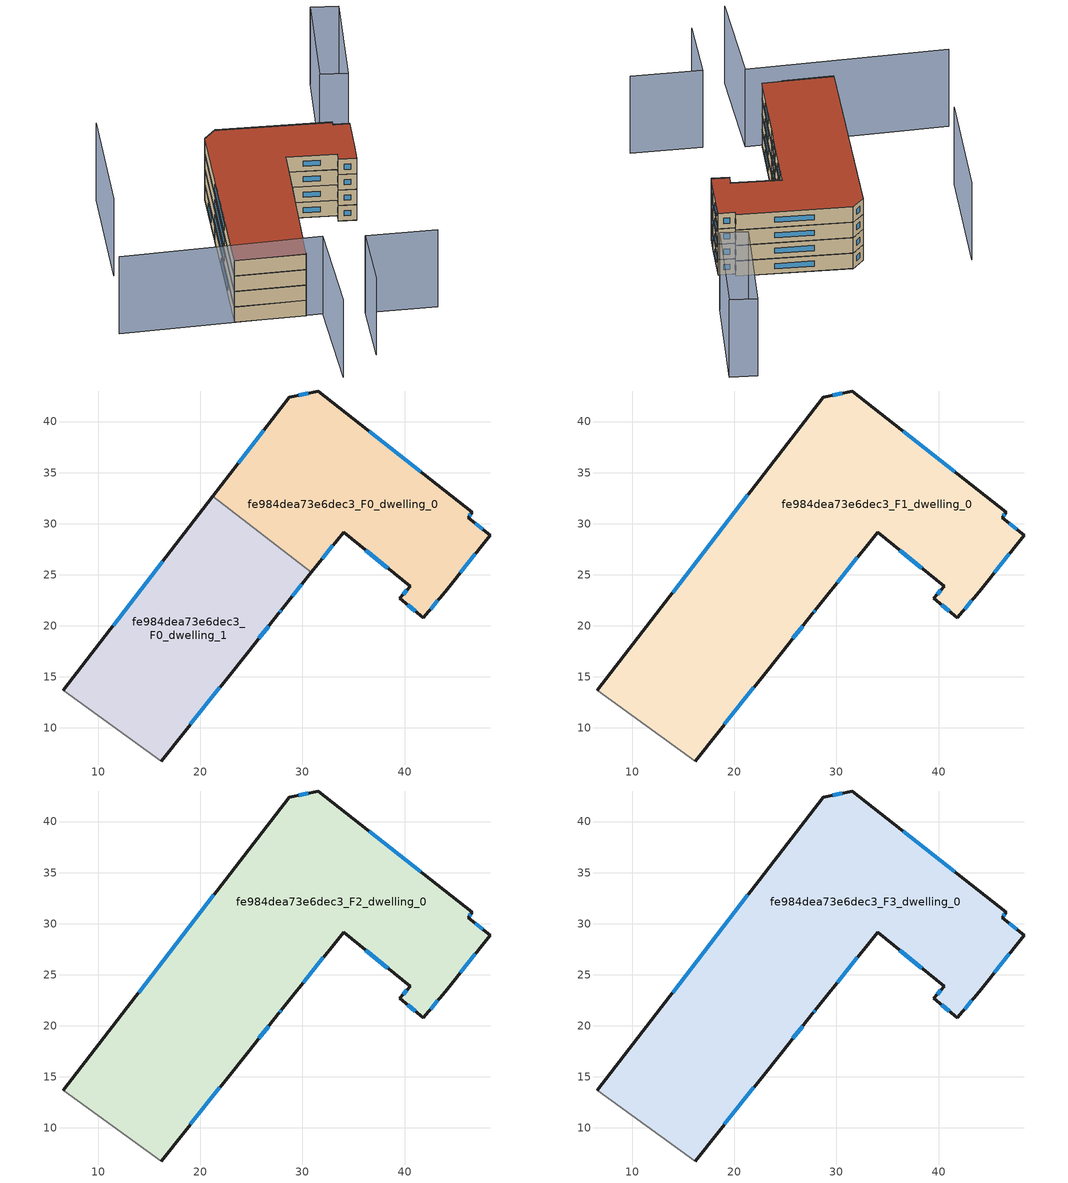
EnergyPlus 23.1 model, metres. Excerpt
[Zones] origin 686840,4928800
fe984dea73e6dec3_F0_dwelling_0
 floor ground (EU_floor_Construction): 43.99,23.35 48.4,28.89 46.22,30.59 46.63,31.11 31.53,43 28.71,42.41 21.22,32.68 30.88,25.23 34.03,29.19 40.55,23.86 39.55,22.68 41.83,20.77 z0
 wall outside (EU_wall_Construction): 21.22,32.68 28.71,42.41 31.53,43 46.63,31.11 46.22,30.59 48.4,28.89 43.99,23.35 41.83,20.77 39.55,22.68 40.55,23.86 34.03,29.19 30.88,25.23 z0:3
 wall to fe984dea73e6dec3_F0_dwelling_1 (EU_wall_Construction): 30.88,25.23 21.22,32.68 z0:3
 window (EU_Window_Construction): 46.95,30.02 47.67,29.45 / 46.93,27.04 45.46,25.19 / 43.27,22.49 42.55,21.63 / 41.07,21.4 40.31,22.04 / 39.88,23.07 40.22,23.46 / 38.38,25.63 36.2,27.41 / 32.98,27.87 31.93,26.55 / 23.71,35.92 26.21,39.16 / 29.65,42.6 30.59,42.8 / 36.56,39.03 41.6,35.07 / 46.49,30.93 46.36,30.76 z1:2
fe984dea73e6dec3_F0_dwelling_1
 floor ground (EU_floor_Construction): 24.77,17.56 27.63,21.16 28.08,21.72 30.88,25.23 21.22,32.68 6.57,13.67 16.15,6.76 z0
 wall outside (EU_wall_Construction): 6.57,13.67 21.22,32.68 / 30.88,25.23 28.08,21.72 27.63,21.16 24.77,17.56 16.15,6.76 z0:3
 wall adiabatic (EU_wall_Construction): 16.15,6.76 6.57,13.67 z0:3
 window (EU_Window_Construction): 21.9,13.96 19.02,10.36 / 11.45,20 16.33,26.34 / 29.95,24.06 29.01,22.89 / 27.93,21.53 27.78,21.34 / 26.68,19.96 25.72,18.76 z1:2
fe984dea73e6dec3_F1_dwelling_0
 floor to fe984dea73e6dec3_F0_dwelling_0 (EU_floor_Construction): 43.99,23.35 48.4,28.89 46.22,30.59 46.63,31.11 31.53,43 28.71,42.41 21.22,32.68 30.88,25.23 34.03,29.19 40.55,23.86 39.55,22.68 41.83,20.77 z3
 floor to fe984dea73e6dec3_F0_dwelling_1 (EU_floor_Construction): 24.77,17.56 27.63,21.16 28.08,21.72 30.88,25.23 21.22,32.68 6.57,13.67 16.15,6.76 z3
 wall outside (EU_wall_Construction): 6.57,13.67 28.71,42.41 31.53,43 46.63,31.11 46.22,30.59 48.4,28.89 43.99,23.35 41.83,20.77 39.55,22.68 40.55,23.86 34.03,29.19 28.08,21.72 27.63,21.16 24.77,17.56 16.15,6.76 z3:6
 wall adiabatic (EU_wall_Construction): 16.15,6.76 6.57,13.67 z3:6
 window (EU_Window_Construction): 46.95,30.02 47.67,29.45 / 46.93,27.04 45.46,25.19 / 43.27,22.49 42.55,21.63 / 41.07,21.4 40.31,22.04 / 39.88,23.07 40.22,23.46 / 38.38,25.63 36.2,27.41 / 32.05,26.7 30.06,24.21 / 27.93,21.53 27.78,21.34 / 26.68,19.96 25.72,18.76 / 21.9,13.96 19.02,10.36 / 13.95,23.25 21.33,32.83 / 29.65,42.6 30.59,42.8 / 36.56,39.03 41.6,35.07 / 46.49,30.93 46.36,30.76 z4:5
fe984dea73e6dec3_F2_dwelling_0
 floor to fe984dea73e6dec3_F1_dwelling_0 (EU_floor_Construction): 41.83,20.77 43.99,23.35 48.4,28.89 46.22,30.59 46.63,31.11 31.53,43 28.71,42.41 6.57,13.67 16.15,6.76 24.77,17.56 27.63,21.16 28.08,21.72 34.03,29.19 40.55,23.86 39.55,22.68 z6
 wall outside (EU_wall_Construction): 6.57,13.67 28.71,42.41 31.53,43 46.63,31.11 46.22,30.59 48.4,28.89 43.99,23.35 41.83,20.77 39.55,22.68 40.55,23.86 34.03,29.19 28.08,21.72 27.63,21.16 24.77,17.56 16.15,6.76 z6:9
 wall adiabatic (EU_wall_Construction): 16.15,6.76 6.57,13.67 z6:9
 window (EU_Window_Construction): 46.95,30.02 47.67,29.45 / 46.93,27.04 45.46,25.19 / 43.27,22.49 42.55,21.63 / 41.07,21.4 40.31,22.04 / 39.88,23.07 40.22,23.46 / 38.38,25.63 36.2,27.41 / 32.05,26.7 30.06,24.21 / 27.93,21.53 27.78,21.34 / 26.68,19.96 25.72,18.76 / 21.9,13.96 19.02,10.36 / 13.95,23.25 21.33,32.83 / 29.65,42.6 30.59,42.8 / 36.56,39.03 41.6,35.07 / 46.49,30.93 46.36,30.76 z7:8
fe984dea73e6dec3_F3_dwelling_0
 floor to fe984dea73e6dec3_F2_dwelling_0 (EU_floor_Construction): 41.83,20.77 43.99,23.35 48.4,28.89 46.22,30.59 46.63,31.11 31.53,43 28.71,42.41 6.57,13.67 16.15,6.76 24.77,17.56 27.63,21.16 28.08,21.72 34.03,29.19 40.55,23.86 39.55,22.68 z9
 wall outside (EU_wall_Construction): 6.57,13.67 28.71,42.41 31.53,43 46.63,31.11 46.22,30.59 48.4,28.89 43.99,23.35 41.83,20.77 39.55,22.68 40.55,23.86 34.03,29.19 28.08,21.72 27.63,21.16 24.77,17.56 16.15,6.76 z9:12
 wall adiabatic (EU_wall_Construction): 16.15,6.76 6.57,13.67 z9:12
 window (EU_Window_Construction): 46.95,30.02 47.67,29.45 / 46.93,27.04 45.46,25.19 / 43.27,22.49 42.55,21.63 / 41.07,21.4 40.31,22.04 / 39.88,23.07 40.22,23.46 / 38.38,25.63 36.2,27.41 / 32.05,26.7 30.06,24.21 / 27.93,21.53 27.78,21.34 / 26.68,19.96 25.72,18.76 / 21.9,13.96 19.02,10.36 / 13.95,23.25 21.33,32.83 / 29.65,42.6 30.59,42.8 / 36.56,39.03 41.6,35.07 / 46.49,30.93 46.36,30.76 z10:11
 roof outside (EU_roof_Construction): 46.63,31.11 46.22,30.59 48.4,28.89 43.99,23.35 41.83,20.77 39.55,22.68 40.55,23.86 34.03,29.19 28.08,21.72 27.63,21.16 24.77,17.56 16.15,6.76 6.57,13.67 28.71,42.41 31.53,43 z12
shading: 16.09,-9.32 23.59,0.62 / 23.59,0.62 33.08,-6.54 / -8.93,24.51 18.54,5.29 / 18.54,5.29 7.73,-10.17 / 16.19,54.82 2.51,37.19 / 55.41,36.23 51.94,39.21 / 51.94,39.21 64.78,54.18 / 64.78,54.18 68.26,51.2 / 68.26,51.2 55.41,36.23 z0:15
[Building]
EU S2 Campaign: North Axis=0; Terrain=City; Solar Distribution=FullExterior
[Site:Location]
Bologna: Latitude=44.5; Longitude=11.25; Time Zone=1; Elevation=37
[SizingPeriod:WeatherFileDays]
AnnualSizingPeriod: Begin Month=1; Begin Day of Month=1; End Month=12; End Day of Month=31; Day of Week for Start Day=Monday; Use Weather File Daylight Saving Period=No; Use Weather File Rain and Snow Indicators=No
[MATERIAL]
EU_InternalMass_Material: Roughness=MediumRough; Thickness=0.1; Conductivity=1; Density=1800; Specific Heat=900; Thermal Absorptance=0.9; Solar Absorptance=0.7; Visible Absorptance=0.7
[MATERIAL:NOMASS] Roughness=MediumRough; Thermal Absorptance=0.9; Solar Absorptance=0.7; Visible Absorptance=0.7
Name | Thermal Resistance
EU_wall_NoMass | 0.937881
EU_roof_NoMass | 0.548572
EU_floor_NoMass | 0.71348
[WINDOWMATERIAL:SIMPLEGLAZINGSYSTEM]
EU_Window_SimpleGlazing: UFactor=4.25633; Solar Heat Gain Coefficient=0.85; Visible Transmittance=0.85
[CONSTRUCTION]
EU_wall_Construction: EU_wall_NoMass
EU_roof_Construction: EU_roof_NoMass
EU_floor_Construction: EU_floor_NoMass
EU_InternalMass_Construction: EU_InternalMass_Material
EU_Window_Construction: EU_Window_SimpleGlazing
[ZONE] Type=1; Multiplier=1; Ceiling Height=autocalculate; Floor Area=autocalculate; Part of Total Floor Area=Yes
Name | Volume
fe984dea73e6dec3_F0_dwelling_0 | 857.618
fe984dea73e6dec3_F1_dwelling_0 | 1715.21
fe984dea73e6dec3_F2_dwelling_0; fe984dea73e6dec3_F3_dwelling_0 | 1715.23
fe984dea73e6dec3_F0_dwelling_1 | 857.597
[INTERNALMASS] Construction=EU_InternalMass_Construction
Name | Zone or ZoneList | Surface Area
fe984dea73e6dec3_F0_dwelling_0_EU_InternalMass | fe984dea73e6dec3_F0_dwelling_0 | 285.872
fe984dea73e6dec3_F0_dwelling_1_EU_InternalMass | fe984dea73e6dec3_F0_dwelling_1 | 285.866
fe984dea73e6dec3_F1_dwelling_0_EU_InternalMass | fe984dea73e6dec3_F1_dwelling_0 | 571.744
fe984dea73e6dec3_F2_dwelling_0_EU_InternalMass | fe984dea73e6dec3_F2_dwelling_0 | 571.744
fe984dea73e6dec3_F3_dwelling_0_EU_InternalMass | fe984dea73e6dec3_F3_dwelling_0 | 571.744
[OTHEREQUIPMENT] Fuel Type=Electricity; Design Level Calculation Method=Watts/Area; Power per Zone Floor Area=1; Fraction Latent=0; Fraction Radiant=0; Fraction Lost=0; Carbon Dioxide Generation Rate=0; EndUse Subcategory=EU_Step8_InternalGains
Name | Zone or ZoneList or Space or SpaceList | Schedule
EU_Step8_InternalGain_fe984dea73e6dec3_F0_dwelling_0_f000 | fe984dea73e6dec3_F0_dwelling_0 | EU_Step8_GainSchedule_fe984dea73e6dec3_F0_dwelling_0_f000
EU_Step8_InternalGain_fe984dea73e6dec3_F0_dwelling_1_f000 | fe984dea73e6dec3_F0_dwelling_1 | EU_Step8_GainSchedule_fe984dea73e6dec3_F0_dwelling_1_f000
EU_Step8_InternalGain_fe984dea73e6dec3_F1_dwelling_0_f000 | fe984dea73e6dec3_F1_dwelling_0 | EU_Step8_GainSchedule_fe984dea73e6dec3_F1_dwelling_0_f000
EU_Step8_InternalGain_fe984dea73e6dec3_F2_dwelling_0_f000 | fe984dea73e6dec3_F2_dwelling_0 | EU_Step8_GainSchedule_fe984dea73e6dec3_F2_dwelling_0_f000
EU_Step8_InternalGain_fe984dea73e6dec3_F3_dwelling_0_f000 | fe984dea73e6dec3_F3_dwelling_0 | EU_Step8_GainSchedule_fe984dea73e6dec3_F3_dwelling_0_f000
[ZONEVENTILATION:DESIGNFLOWRATE] Schedule=EU_AlwaysOn; Design Flow Rate Calculation Method=AirChanges/Hour; Air Changes per Hour=0.687892; Ventilation Type=Natural; Fan Pressure Rise=0; Fan Total Efficiency=1; Constant Term Coefficient=1; Temperature Term Coefficient=0; Velocity Term Coefficient=0; Velocity Squared Term Coefficient=0; Minimum Indoor Temperature=-100; Maximum Indoor Temperature=100; Delta Temperature=-100; Minimum Outdoor Temperature=-100; Maximum Outdoor Temperature=100; Maximum Wind Speed=40
Name | Zone or ZoneList or Space or SpaceList
EU_ConstantAir_fe984dea73e6dec3_F0_dwelling_0 | fe984dea73e6dec3_F0_dwelling_0
EU_ConstantAir_fe984dea73e6dec3_F0_dwelling_1 | fe984dea73e6dec3_F0_dwelling_1
EU_ConstantAir_fe984dea73e6dec3_F1_dwelling_0 | fe984dea73e6dec3_F1_dwelling_0
EU_ConstantAir_fe984dea73e6dec3_F2_dwelling_0 | fe984dea73e6dec3_F2_dwelling_0
EU_ConstantAir_fe984dea73e6dec3_F3_dwelling_0 | fe984dea73e6dec3_F3_dwelling_0
[HVACTEMPLATE:THERMOSTAT] Constant Heating Setpoint=20; Constant Cooling Setpoint=50
EU_HeatOnly_fe984dea73e6dec3_F0_dwelling_0; EU_HeatOnly_fe984dea73e6dec3_F0_dwelling_1; EU_HeatOnly_fe984dea73e6dec3_F1_dwelling_0; EU_HeatOnly_fe984dea73e6dec3_F2_dwelling_0; EU_HeatOnly_fe984dea73e6dec3_F3_dwelling_0
[HVACTEMPLATE:ZONE:IDEALLOADSAIRSYSTEM] System Availability Schedule=EU_AlwaysOn; Maximum Heating Supply Air Temperature=50; Minimum Cooling Supply Air Temperature=13; Maximum Heating Supply Air Humidity Ratio=0.0156; Minimum Cooling Supply Air Humidity Ratio=0.0077; Heating Limit=NoLimit; Cooling Limit=NoLimit; Heating Availability Schedule=EU_AlwaysOn; Cooling Availability Schedule=EU_CoolingOff; Dehumidification Control Type=ConstantSensibleHeatRatio; Cooling Sensible Heat Ratio=0.7; Dehumidification Setpoint=60; Humidification Control Type=None; Humidification Setpoint=30; Outdoor Air Method=None; Outdoor Air Flow Rate per Person=0.00944; Outdoor Air Flow Rate per Zone Floor Area=0; Outdoor Air Flow Rate per Zone=0; Demand Controlled Ventilation Type=None; Outdoor Air Economizer Type=NoEconomizer; Heat Recovery Type=None; Sensible Heat Recovery Effectiveness=0.7; Latent Heat Recovery Effectiveness=0.65
Name | Template Thermostat
fe984dea73e6dec3_F0_dwelling_0 | EU_HeatOnly_fe984dea73e6dec3_F0_dwelling_0
fe984dea73e6dec3_F0_dwelling_1 | EU_HeatOnly_fe984dea73e6dec3_F0_dwelling_1
fe984dea73e6dec3_F1_dwelling_0 | EU_HeatOnly_fe984dea73e6dec3_F1_dwelling_0
fe984dea73e6dec3_F2_dwelling_0 | EU_HeatOnly_fe984dea73e6dec3_F2_dwelling_0
fe984dea73e6dec3_F3_dwelling_0 | EU_HeatOnly_fe984dea73e6dec3_F3_dwelling_0
[SIZING:ZONE] Zone Cooling Design Supply Air Temperature Input Method=SupplyAirTemperature; Zone Cooling Design Supply Air Temperature=13; Zone Heating Design Supply Air Temperature Input Method=SupplyAirTemperature; Zone Heating Design Supply Air Temperature=50; Zone Cooling Design Supply Air Humidity Ratio=0.008; Zone Heating Design Supply Air Humidity Ratio=0.008; Cooling Design Air Flow Method=DesignDay; Cooling Design Air Flow Rate=0; Cooling Minimum Air Flow per Zone Floor Area=0.000762; Cooling Minimum Air Flow=0; Cooling Minimum Air Flow Fraction=0.2; Heating Design Air Flow Method=DesignDay; Heating Design Air Flow Rate=0; Heating Maximum Air Flow per Zone Floor Area=0.002032; Heating Maximum Air Flow=0.141576; Heating Maximum Air Flow Fraction=0.3; Account for Dedicated Outdoor Air System=No; Dedicated Outdoor Air System Control Strategy=NeutralSupplyAir; Dedicated Outdoor Air Low Setpoint Temperature for Design=autosize; Dedicated Outdoor Air High Setpoint Temperature for Design=autosize; Zone Load Sizing Method=Sensible Load Only No Latent Load; Zone Latent Cooling Design Supply Air Humidity Ratio Input Method=HumidityRatioDifference; Zone Cooling Design Supply Air Humidity Ratio Difference=0.005; Zone Latent Heating Design Supply Air Humidity Ratio Input Method=HumidityRatioDifference; Zone Humidification Design Supply Air Humidity Ratio Difference=0.005
fe984dea73e6dec3_F0_dwelling_0; fe984dea73e6dec3_F0_dwelling_1; fe984dea73e6dec3_F1_dwelling_0; fe984dea73e6dec3_F2_dwelling_0; fe984dea73e6dec3_F3_dwelling_0
[SCHEDULE:CONSTANT]
Name | Hourly Value
EU_AlwaysOn | 1
EU_CoolingOff | 0
[SCHEDULE:FILE] Column Number=1; Rows to Skip at Top=0; Number of Hours of Data=8760; Column Separator=Comma; Interpolate to Timestep=No; Minutes per Item=60; Adjust Schedule for Daylight Savings=Yes
Name | File
EU_Step8_GainSchedule_fe984dea73e6dec3_F0_dwelling_0_f000 | ../../schedules/fe984dea73e6dec3/fe984dea73e6dec3_F0_dwelling_0_f000_gain.csv
EU_Step8_GainSchedule_fe984dea73e6dec3_F0_dwelling_1_f000 | ../../schedules/fe984dea73e6dec3/fe984dea73e6dec3_F0_dwelling_1_f000_gain.csv
EU_Step8_GainSchedule_fe984dea73e6dec3_F1_dwelling_0_f000 | ../../schedules/fe984dea73e6dec3/fe984dea73e6dec3_F1_dwelling_0_f000_gain.csv
EU_Step8_GainSchedule_fe984dea73e6dec3_F2_dwelling_0_f000 | ../../schedules/fe984dea73e6dec3/fe984dea73e6dec3_F2_dwelling_0_f000_gain.csv
EU_Step8_GainSchedule_fe984dea73e6dec3_F3_dwelling_0_f000 | ../../schedules/fe984dea73e6dec3/fe984dea73e6dec3_F3_dwelling_0_f000_gain.csv
